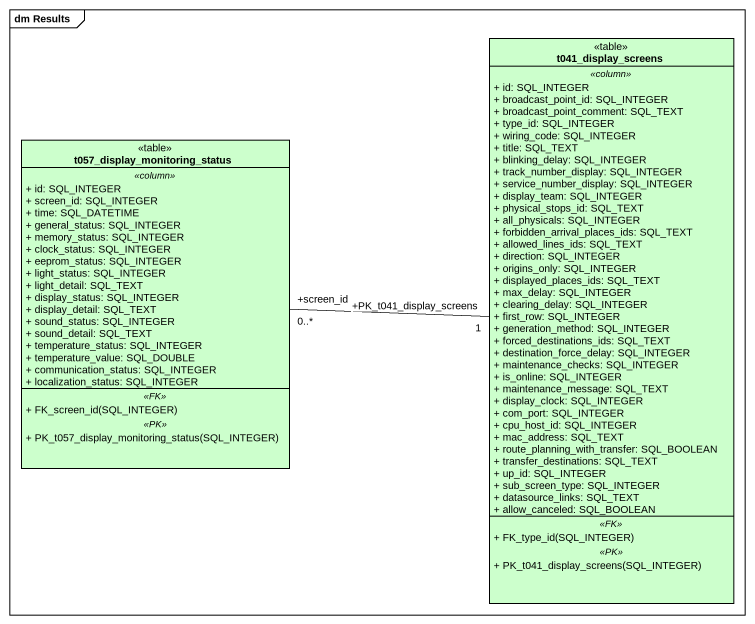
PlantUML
@startuml
mainframe dm Results
hide circle
hide empty members
skinparam classAttributeIconSize 0
class t041_display_screens <<table>> #CCFFCC {
  .. <<column>> ..
  + id: SQL_INTEGER
  + broadcast_point_id: SQL_INTEGER
  + broadcast_point_comment: SQL_TEXT
  + type_id: SQL_INTEGER
  + wiring_code: SQL_INTEGER
  + title: SQL_TEXT
  + blinking_delay: SQL_INTEGER
  + track_number_display: SQL_INTEGER
  + service_number_display: SQL_INTEGER
  + display_team: SQL_INTEGER
  + physical_stops_id: SQL_TEXT
  + all_physicals: SQL_INTEGER
  + forbidden_arrival_places_ids: SQL_TEXT
  + allowed_lines_ids: SQL_TEXT
  + direction: SQL_INTEGER
  + origins_only: SQL_INTEGER
  + displayed_places_ids: SQL_TEXT
  + max_delay: SQL_INTEGER
  + clearing_delay: SQL_INTEGER
  + first_row: SQL_INTEGER
  + generation_method: SQL_INTEGER
  + forced_destinations_ids: SQL_TEXT
  + destination_force_delay: SQL_INTEGER
  + maintenance_checks: SQL_INTEGER
  + is_online: SQL_INTEGER
  + maintenance_message: SQL_TEXT
  + display_clock: SQL_INTEGER
  + com_port: SQL_INTEGER
  + cpu_host_id: SQL_INTEGER
  + mac_address: SQL_TEXT
  + route_planning_with_transfer: SQL_BOOLEAN
  + transfer_destinations: SQL_TEXT
  + up_id: SQL_INTEGER
  + sub_screen_type: SQL_INTEGER
  + datasource_links: SQL_TEXT
  + allow_canceled: SQL_BOOLEAN
  .. <<FK>> ..
  + FK_type_id(SQL_INTEGER)
  .. <<PK>> ..
  + PK_t041_display_screens(SQL_INTEGER)
}
class "t057_display_monitoring_status" as t057_display_monitoring <<table>> #CCFFCC {
  .. <<column>> ..
  + id: SQL_INTEGER
  + screen_id: SQL_INTEGER
  + time: SQL_DATETIME
  + general_status: SQL_INTEGER
  + memory_status: SQL_INTEGER
  + clock_status: SQL_INTEGER
  + eeprom_status: SQL_INTEGER
  + light_status: SQL_INTEGER
  + light_detail: SQL_TEXT
  + display_status: SQL_INTEGER
  + display_detail: SQL_TEXT
  + sound_status: SQL_INTEGER
  + sound_detail: SQL_TEXT
  + temperature_status: SQL_INTEGER
  + temperature_value: SQL_DOUBLE
  + communication_status: SQL_INTEGER
  + localization_status: SQL_INTEGER
  .. <<FK>> ..
  + FK_screen_id(SQL_INTEGER)
  .. <<PK>> ..
  + PK_t057_display_monitoring_status(SQL_INTEGER)
}
t057_display_monitoring "+screen_id\n0..*" -right- "+PK_t041_display_screens\n1" t041_display_screens
@enduml
